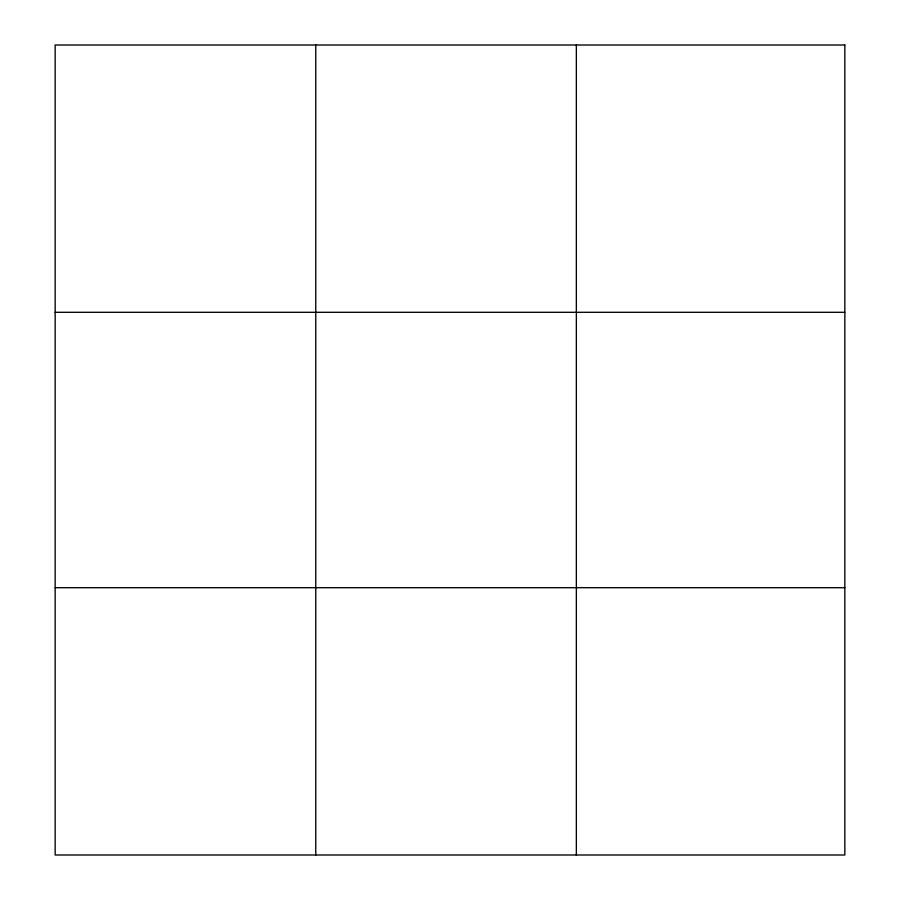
<?xml version="1.0" encoding="UTF-8"?>
<svg xmlns="http://www.w3.org/2000/svg" width="900" height="900" viewBox="0 0 900 900"><rect width="100%" height="100%" fill="white"/><g stroke="black" fill="none" stroke-linecap="round" stroke-linejoin="round"><path stroke-width="1.35" d="M315.754 45L315.754 855M576.349 45L576.349 855M55.159 312.3L844.841 312.3M55.159 587.7L844.841 587.7M844.841 45L844.841 855L55.159 855L55.159 45L844.841 45"/></g></svg>
